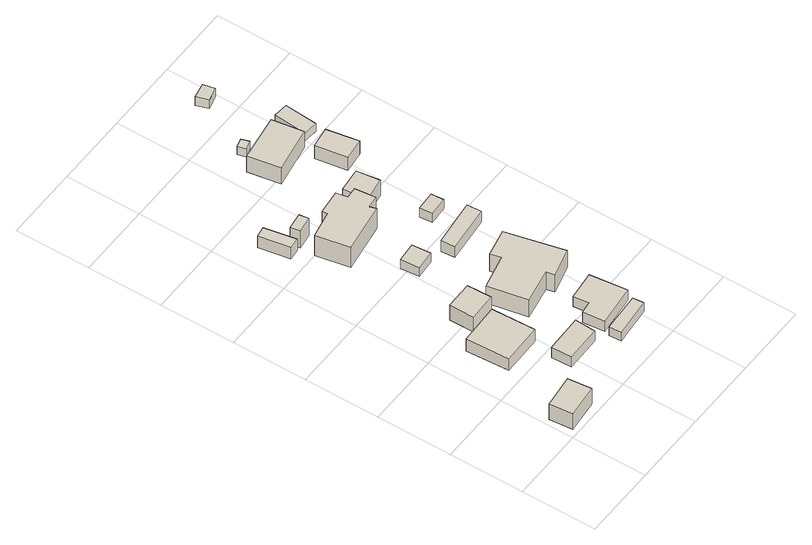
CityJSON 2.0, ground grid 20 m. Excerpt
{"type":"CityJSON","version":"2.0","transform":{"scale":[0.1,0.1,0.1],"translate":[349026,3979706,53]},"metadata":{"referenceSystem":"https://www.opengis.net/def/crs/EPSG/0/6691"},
"CityObjects":{
"building1":{"type":"Building","attributes":{"measuredHeight":7.4},"geometry":[{"type":"Solid","lod":"1","boundaries":[[[[0,1,2,3]],[[2,4,5,3]],[[1,6,4,2]],[[0,7,6,1]],[[3,5,7,0]],[[4,6,7,5]]]]}]},
"building2":{"type":"Building","attributes":{"measuredHeight":4.7},"geometry":[{"type":"Solid","lod":"1","boundaries":[[[[8,9,10,11]],[[10,12,13,11]],[[9,14,12,10]],[[8,15,14,9]],[[11,13,15,8]],[[12,14,15,13]]]]}]},
"building3":{"type":"Building","attributes":{"measuredHeight":3.5},"geometry":[{"type":"Solid","lod":"1","boundaries":[[[[16,17,18,19]],[[18,20,21,19]],[[17,22,20,18]],[[16,23,22,17]],[[19,21,23,16]],[[20,22,23,21]]]]}]},
"building4":{"type":"Building","attributes":{"measuredHeight":5.9},"geometry":[{"type":"Solid","lod":"1","boundaries":[[[[24,25,26,27]],[[26,28,29,27]],[[25,30,28,26]],[[24,31,30,25]],[[27,29,31,24]],[[28,30,31,29]]]]}]},
"building5":{"type":"Building","attributes":{"measuredHeight":4},"geometry":[{"type":"Solid","lod":"1","boundaries":[[[[32,33,34,35]],[[34,36,37,35]],[[33,38,36,34]],[[32,39,38,33]],[[35,37,39,32]],[[36,38,39,37]]]]}]},
"building6":{"type":"Building","attributes":{"measuredHeight":3},"geometry":[{"type":"Solid","lod":"1","boundaries":[[[[40,41,42,43]],[[42,44,45,43]],[[41,46,44,42]],[[40,47,46,41]],[[43,45,47,40]],[[44,46,47,45]]]]}]},
"building7":{"type":"Building","attributes":{"measuredHeight":5.7},"geometry":[{"type":"Solid","lod":"1","boundaries":[[[[48,49,50,51]],[[50,52,53,51]],[[49,54,52,50]],[[48,55,54,49]],[[51,53,55,48]],[[52,54,55,53]]]]}]},
"building8":{"type":"Building","attributes":{"measuredHeight":3},"geometry":[{"type":"Solid","lod":"1","boundaries":[[[[56,57,58,59]],[[58,60,61,59]],[[57,62,60,58]],[[56,63,62,57]],[[59,61,63,56]],[[60,62,63,61]]]]}]},
"building9":{"type":"Building","attributes":{"measuredHeight":3.9},"geometry":[{"type":"Solid","lod":"1","boundaries":[[[[64,65,66,67,68,69]],[[68,70,71,69]],[[67,72,70,68]],[[66,73,72,67]],[[65,74,73,66]],[[64,75,74,65]],[[69,71,75,64]],[[70,72,73,74,75,71]]]]}]},
"building10":{"type":"Building","attributes":{"measuredHeight":8.1},"geometry":[{"type":"Solid","lod":"1","boundaries":[[[[76,77,78,79,80,81,82,83]],[[82,84,85,83]],[[81,86,84,82]],[[80,87,86,81]],[[79,88,87,80]],[[78,89,88,79]],[[77,90,89,78]],[[76,91,90,77]],[[83,85,91,76]],[[84,86,87,88,89,90,91,85]]]]}]},
"building11":{"type":"Building","attributes":{"measuredHeight":7.7},"geometry":[{"type":"Solid","lod":"1","boundaries":[[[[92,93,94,95,96,97,98,99,100,101,102]],[[101,103,104,102]],[[100,105,103,101]],[[99,106,105,100]],[[98,107,106,99]],[[97,108,107,98]],[[96,109,108,97]],[[95,110,109,96]],[[94,111,110,95]],[[93,112,111,94]],[[92,113,112,93]],[[102,104,113,92]],[[103,105,106,107,108,109,110,111,112,113,104]]]]}]},
"building12":{"type":"Building","attributes":{"measuredHeight":3.6},"geometry":[{"type":"Solid","lod":"1","boundaries":[[[[114,115,116,117]],[[116,118,119,117]],[[115,120,118,116]],[[114,121,120,115]],[[117,119,121,114]],[[118,120,121,119]]]]}]},
"building13":{"type":"Building","attributes":{"measuredHeight":6.8},"geometry":[{"type":"Solid","lod":"1","boundaries":[[[[122,123,124,125,126]],[[125,127,128,126]],[[124,129,127,125]],[[123,130,129,124]],[[122,131,130,123]],[[126,128,131,122]],[[127,129,130,131,128]]]]}]},
"building14":{"type":"Building","attributes":{"measuredHeight":3},"geometry":[{"type":"Solid","lod":"1","boundaries":[[[[132,133,134,135]],[[134,136,137,135]],[[133,138,136,134]],[[132,139,138,133]],[[135,137,139,132]],[[136,138,139,137]]]]}]},
"building15":{"type":"Building","attributes":{"measuredHeight":2.7},"geometry":[{"type":"Solid","lod":"1","boundaries":[[[[140,141,142,143]],[[142,144,145,143]],[[141,146,144,142]],[[140,147,146,141]],[[143,145,147,140]],[[144,146,147,145]]]]}]},
"building16":{"type":"Building","attributes":{"measuredHeight":7.6},"geometry":[{"type":"Solid","lod":"1","boundaries":[[[[148,149,150,151]],[[150,152,153,151]],[[149,154,152,150]],[[148,155,154,149]],[[151,153,155,148]],[[152,154,155,153]]]]}]},
"building17":{"type":"Building","attributes":{"measuredHeight":5.2},"geometry":[{"type":"Solid","lod":"1","boundaries":[[[[156,157,158,159]],[[158,160,161,159]],[[157,162,160,158]],[[156,163,162,157]],[[159,161,163,156]],[[160,162,163,161]]]]}]},
"building18":{"type":"Building","attributes":{"measuredHeight":2.6},"geometry":[{"type":"Solid","lod":"1","boundaries":[[[[164,165,166,167]],[[166,168,169,167]],[[165,170,168,166]],[[164,171,170,165]],[[167,169,171,164]],[[168,170,171,169]]]]}]},
"building19":{"type":"Building","attributes":{"measuredHeight":3},"geometry":[{"type":"Solid","lod":"1","boundaries":[[[[172,173,174,175]],[[174,176,177,175]],[[173,178,176,174]],[[172,179,178,173]],[[175,177,179,172]],[[176,178,179,177]]]]}]}
},
"vertices":[
[89,77,23],[96,14,23],[7,5,23],[1,67,23],[7,5,75],[1,67,75],[96,14,75],[89,77,75],
[183,232,18],[76,229,18],[69,344,18],[178,348,18],[69,344,58],[178,348,58],[76,229,58],[183,232,58],
[264,176,18],[261,121,18],[165,119,18],[163,173,18],[165,119,52],[163,173,52],[261,121,52],[264,176,52],
[201,365,17],[127,363,17],[127,429,17],[199,430,17],[127,429,67],[199,430,67],[127,363,67],[201,365,67],
[86,917,19],[102,833,19],[72,830,19],[58,913,19],[72,830,58],[58,913,58],[102,833,58],[86,917,58],
[399,112,14],[402,83,14],[298,73,14],[296,106,14],[298,73,44],[296,106,44],[402,83,44],[399,112,44],
[151,863,19],[155,838,19],[112,831,19],[107,857,19],[112,831,77],[107,857,77],[155,838,77],[151,863,77],
[244,615,17],[248,565,17],[196,561,17],[192,611,17],[196,561,47],[192,611,47],[248,565,47],[244,615,47],
[413,135,10],[304,123,10],[298,181,10],[330,185,10],[326,226,10],[401,234,10],[326,226,44],[401,234,44],[330,185,44],[298,181,44],[304,123,44],[413,135,44],
[312,414,11],[306,443,11],[379,458,11],[415,304,11],[338,284,11],[333,306,11],[241,289,11],[220,394,11],[241,289,69],[220,394,69],[333,306,69],[338,284,69],[415,304,69],[379,458,69],[306,443,69],[312,414,69],
[185,807,18],[183,821,18],[247,828,18],[253,798,18],[282,800,18],[286,766,18],[288,745,18],[256,741,18],[261,724,18],[129,704,18],[112,793,18],[129,704,86],[112,793,86],[261,724,86],[256,741,86],[288,745,86],[286,766,86],[282,800,86],[253,798,86],[247,828,86],[183,821,86],[185,807,86],
[421,586,4],[424,547,4],[300,535,4],[297,572,4],[300,535,40],[297,572,40],[424,547,40],[421,586,40],
[282,800,16],[278,831,16],[342,838,16],[350,776,16],[286,766,16],[350,776,68],[286,766,68],[342,838,68],[278,831,68],[282,800,68],
[402,672,10],[404,638,10],[354,635,10],[351,669,10],[354,635,40],[351,669,40],[404,638,40],[402,672,40],
[292,1122,14],[299,1101,14],[274,1094,14],[268,1116,14],[274,1094,41],[268,1116,41],[299,1101,41],[292,1122,41],
[363,1087,11],[376,1004,11],[254,983,11],[240,1069,11],[254,983,65],[240,1069,65],[376,1004,65],[363,1087,65],
[381,887,2],[368,971,2],[423,979,2],[438,894,2],[423,979,46],[438,894,46],[368,971,46],[381,887,46],
[443,1102,5],[436,1014,5],[397,1017,5],[404,1105,5],[397,1017,31],[404,1105,31],[436,1014,31],[443,1102,31],
[380,1289,11],[387,1258,11],[350,1249,11],[340,1281,11],[350,1249,41],[340,1281,41],[387,1258,41],[380,1289,41]
]}
